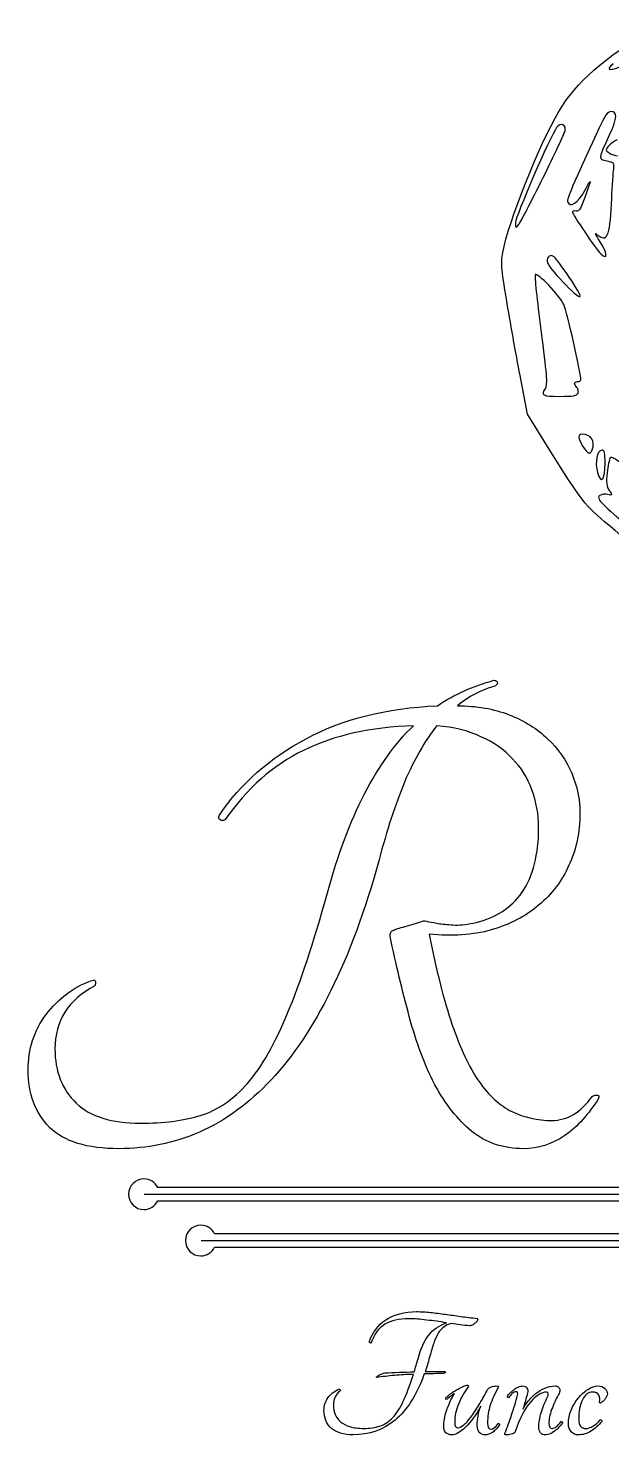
# Model space of a CAD drawing. Extents: x 18 to 132, y 20 to 130.
# Drawn here: x 17.7 to 60.8, y 23.4 to 127.3 of the extents above; entities that cross this region are included whole.
import ezdxf

# ---------------------------------------------------------------- set-up
doc = ezdxf.new("R2010")
doc.units = 0
doc.layers.add('Ebene_1', color=7, linetype='CONTINUOUS')

msp = doc.modelspace()

# ---------------------------------------------------------------- linework, layer by layer
at = {"layer": 'Ebene_1', "color": 7}
for p, q in [((55.723406, 116.271288), (55.723406, 116.271288)), ((59.907246, 111.630798), (59.907216, 111.630793)), ((57.666876, 108.949876), (57.666876, 108.949876)), ((54.590716, 98.816419), (54.134956, 101.154719)), ((58.313106, 100.386836), (58.313126, 100.386836)), ((56.186536, 96.245991), (54.590716, 98.816419)), ((59.361736, 96.181626), (59.361706, 96.181626)), ((60.312116, 95.201462), (60.312116, 95.201462)), ((59.369614, 48.432306), (59.369614, 48.432306)), ((26.261963, 42.339939), (26.261963, 42.339939)), ((122.72222, 41.706902), (27.277922, 41.706902)), ((26.280791, 41.206773), (123.75921, 41.206773)), ((27.277922, 40.706963), (122.72222, 40.706963)), ((30.46119, 38.91999), (30.46119, 38.91999)), ((30.48141, 37.78609), (119.55859, 37.78609)), ((118.52145, 38.2854), (31.478699, 38.2854)), ((31.478182, 37.28495), (118.52145, 37.28495)), ((50.875333, 32.039172), (50.875335, 32.039153)), ((47.023008, 28.102161), (48.47645, 28.102161)), ((59.977009, 25.773838), (59.977009, 25.77383)), ((57.070118, 24.419176), (57.070118, 24.419168)), ((48.998566, 23.431384), (48.998567, 23.431392))]:
    msp.add_line(p, q, dxfattribs=at)
for points in [[(56.908706, 121.192596), (58.189326, 123.353879), (60.187296, 125.110626), (63.902306, 127.341847)], [(60.902546, 124.710273), (60.262246, 124.149116), (60.705186, 124.149654), (61.915936, 124.711473)], [(52.759446, 110.761064), (53.160906, 112.974953), (55.451036, 118.732529), (56.908706, 121.192596)], [(60.732436, 121.180015), (60.520306, 121.180015), (60.287296, 120.849727), (59.880416, 119.972313)], [(60.663136, 119.498852), (61.223726, 120.734443), (61.242096, 121.180015), (60.732436, 121.180015)], [(56.733926, 119.991858), (56.270806, 119.359603), (53.690776, 113.408616), (53.695436, 112.983411)], [(55.723406, 116.271288), (56.565496, 117.985447), (57.298916, 119.546066), (57.353216, 119.739331)], [(57.353216, 119.739331), (57.485676, 120.210717), (57.030256, 120.396418), (56.733926, 119.991858)], [(59.880416, 119.972313), (57.895036, 115.690844), (57.473106, 114.705304), (57.545146, 114.517574)], [(60.456186, 117.51011), (59.815266, 117.630347), (59.815236, 117.630012), (60.663136, 119.498852)], [(60.608676, 118.668641), (60.324126, 118.354219), (60.324336, 118.341868), (60.617676, 118.127205)], [(61.193426, 119.083574), (61.031966, 119.032334), (60.768826, 118.845609), (60.608676, 118.668641)], [(60.936606, 116.761381), (61.002806, 117.394074), (60.992906, 117.409413), (60.456186, 117.51011)], [(60.617676, 118.127205), (60.782906, 118.006384), (61.062476, 117.906456), (61.238936, 117.905144)], [(60.783446, 114.365753), (60.830546, 115.328089), (60.899446, 116.406122), (60.936606, 116.761381)], [(53.946366, 112.84297), (54.081646, 113.014386), (54.881316, 114.557129), (55.723406, 116.271288)], [(59.208896, 115.959623), (59.145396, 115.788207), (58.947156, 115.225455), (58.768406, 114.709061)], [(58.805966, 115.336292), (59.091096, 115.85054), (59.272406, 116.131038), (59.208896, 115.959623)], [(57.545146, 114.517574), (57.727626, 114.042029), (58.291316, 114.408058), (58.805966, 115.336292)], [(58.768406, 114.709061), (58.517936, 113.985494), (58.380856, 113.782616), (58.170686, 113.824451)], [(59.714126, 112.102765), (60.445146, 111.464054), (60.664146, 111.927538), (60.783446, 114.365753)], [(58.170686, 113.824451), (58.020706, 113.854311), (57.897986, 113.828851), (57.897986, 113.767801)], [(57.897986, 113.767801), (57.897986, 113.595893), (59.631796, 111.031242), (59.990546, 110.672496)], [(53.695436, 112.983411), (53.700436, 112.543638), (53.707136, 112.539807), (53.946366, 112.84297)], [(59.907216, 111.630793), (59.602376, 112.080132), (59.525796, 112.267317), (59.714126, 112.102765)], [(59.990546, 110.672496), (60.542296, 110.120741), (60.485066, 110.779056), (59.907246, 111.630798)], [(53.136216, 106.668737), (52.658056, 109.465309), (52.613076, 109.95389), (52.759446, 110.761064)], [(56.555566, 110.442358), (56.290426, 110.6624), (56.027976, 110.489768), (56.027976, 110.095337)], [(57.666876, 108.949876), (57.166906, 109.678412), (56.666816, 110.35003), (56.555566, 110.442358)], [(55.152796, 109.136855), (55.095796, 109.079815), (55.283616, 107.239003), (55.570246, 105.046153)], [(57.269446, 106.922149), (56.944666, 107.603834), (55.319856, 109.303912), (55.152796, 109.136855)], [(56.027976, 110.095337), (56.027976, 109.740644), (58.294196, 107.34353), (58.466556, 107.515898)], [(58.466556, 107.515898), (58.526756, 107.576048), (58.166856, 108.221339), (57.666876, 108.949876)], [(54.134956, 101.154719), (53.884286, 102.440783), (53.434856, 104.922092), (53.136216, 106.668737)], [(58.521276, 101.368421), (58.521276, 101.922195), (57.506346, 106.424938), (57.269446, 106.922149)], [(55.570246, 105.046153), (55.988456, 101.846705), (56.054356, 100.999833), (55.903846, 100.758832)], [(58.230326, 100.807584), (57.985506, 101.052406), (58.009836, 101.23344), (58.287526, 101.23344)], [(58.313126, 100.386836), (58.364626, 100.521159), (58.327426, 100.710496), (58.230326, 100.807584)], [(58.287526, 101.23344), (58.416086, 101.23344), (58.521276, 101.29418), (58.521276, 101.368421)], [(55.903846, 100.758832), (55.562356, 100.21202), (55.682196, 100.142612), (56.967846, 100.142612)], [(56.967846, 100.142612), (57.960436, 100.142612), (58.238786, 100.193142), (58.313106, 100.386836)], [(58.609456, 97.337625), (58.282016, 97.337625), (58.303016, 97.052382), (58.675456, 96.441587)], [(59.361706, 96.181626), (59.611806, 96.833396), (59.283706, 97.337625), (58.609456, 97.337625)], [(60.584476, 90.62008), (58.835236, 92.077726), (58.539446, 92.456095), (56.186536, 96.245991)], [(58.675456, 96.441587), (59.015766, 95.88344), (59.217926, 95.806862), (59.361736, 96.181626)], [(60.085456, 96.16888), (59.718646, 96.16888), (59.535676, 95.246462), (59.756376, 94.509849)], [(60.312116, 95.201462), (60.313076, 95.947071), (60.261116, 96.16888), (60.085456, 96.16888)], [(60.693136, 95.607582), (60.625936, 95.498921), (60.523526, 95.000704), (60.465466, 94.500432)], [(63.155456, 93.936796), (61.490466, 95.266064), (60.780006, 95.748143), (60.693136, 95.607582)], [(59.756376, 94.509849), (60.026006, 93.609901), (60.310506, 93.963964), (60.312116, 95.201462)], [(60.465466, 94.500432), (60.382766, 93.787705), (60.415266, 93.50626), (60.615966, 93.200029)], [(59.927876, 92.828234), (59.631736, 92.635887), (59.970476, 92.257779), (61.847506, 90.685673)], [(60.514786, 92.893314), (60.318296, 92.939574), (60.054186, 92.910284), (59.927876, 92.828234)], [(60.615966, 93.200029), (60.865506, 92.819191), (60.862916, 92.81136), (60.514786, 92.893314)], [(67.073466, 86.848773), (63.812436, 88.078213), (63.225446, 88.419362), (60.584476, 90.62008)], [(47.939614, 77.286705), (49.192681, 78.133372), (50.581214, 78.759905), (52.105214, 79.166305)], [(52.105214, 79.166305), (52.274547, 79.166305), (52.359214, 79.098572), (52.359214, 78.963105)], [(52.105214, 78.709105), (51.190814, 78.472038), (50.293347, 77.997905), (49.412814, 77.286705)], [(52.359214, 78.963105), (52.359214, 78.861505), (52.274547, 78.776838), (52.105214, 78.709105)], [(38.236814, 74.848305), (40.912281, 76.304572), (44.146547, 77.117372), (47.939614, 77.286705)], [(49.412814, 77.286705), (50.835214, 77.286705), (52.105214, 77.066572), (53.222814, 76.626305)], [(53.222814, 76.626305), (54.340414, 76.186038), (55.288681, 75.593372), (56.067614, 74.848305)], [(31.836014, 69.209505), (33.427747, 71.546305), (35.561347, 73.425905), (38.236814, 74.848305)], [(46.161614, 75.813505), (43.012014, 75.711905), (40.302681, 75.102305), (38.033614, 73.984705)], [(39.811614, 63.469105), (41.335614, 69.090972), (43.452281, 73.205772), (46.161614, 75.813505)], [(47.888814, 75.813505), (47.008281, 74.695905), (46.212414, 73.307372), (45.501214, 71.647905)], [(51.140014, 75.000705), (50.225614, 75.440972), (49.141881, 75.711905), (47.888814, 75.813505)], [(53.476814, 73.375105), (52.867214, 74.052438), (52.088281, 74.594305), (51.140014, 75.000705)], [(56.067614, 74.848305), (56.846547, 74.103238), (57.439214, 73.256572), (57.845614, 72.308305)], [(38.033614, 73.984705), (35.798414, 72.900972), (33.868014, 71.190705), (32.242414, 68.853905)], [(54.899214, 71.089105), (54.594414, 71.969638), (54.120281, 72.731638), (53.476814, 73.375105)], [(57.845614, 72.308305), (58.252014, 71.360038), (58.455214, 70.377905), (58.455214, 69.361905)], [(45.501214, 71.647905), (44.823881, 69.988438), (44.197347, 68.074972), (43.621614, 65.907505)], [(55.407214, 68.295105), (55.407214, 69.277238), (55.237881, 70.208572), (54.899214, 71.089105)], [(31.886814, 68.853905), (31.785214, 68.921638), (31.768281, 69.040172), (31.836014, 69.209505)], [(32.242414, 68.853905), (32.106947, 68.786172), (31.988414, 68.786172), (31.886814, 68.853905)], [(58.455214, 69.361905), (58.455214, 67.939505), (58.184281, 66.652572), (57.642414, 65.501105)], [(54.188014, 63.519905), (55.000814, 64.705238), (55.407214, 66.296972), (55.407214, 68.295105)], [(43.621614, 65.907505), (42.605614, 62.182172), (41.420281, 58.964838), (40.065614, 56.255505)], [(57.642414, 65.501105), (57.134414, 64.349638), (56.389347, 63.367505), (55.407214, 62.554705)], [(36.865214, 54.579106), (37.813481, 56.814305), (38.795614, 59.777638), (39.811614, 63.469105)], [(50.784414, 61.284705), (52.240681, 61.623372), (53.375214, 62.368438), (54.188014, 63.519905)], [(55.407214, 62.554705), (54.458947, 61.741905), (53.290547, 61.132305), (51.902014, 60.725905)], [(45.552014, 60.979905), (46.026147, 61.115372), (46.449481, 61.250838), (46.822014, 61.386305)], [(46.822014, 61.386305), (46.923614, 61.420172), (47.076014, 61.403238), (47.279214, 61.335505)], [(47.279214, 61.335505), (47.516281, 61.301638), (47.787214, 61.250838), (48.092014, 61.183105)], [(44.434414, 60.268705), (44.434414, 60.505772), (44.502147, 60.641238), (44.637614, 60.675105)], [(45.856814, 54.325106), (45.348814, 56.221639), (44.874681, 58.202838), (44.434414, 60.268705)], [(44.637614, 60.675105), (44.806947, 60.776705), (45.111747, 60.878305), (45.552014, 60.979905)], [(51.902014, 60.725905), (50.547347, 60.353372), (49.023347, 60.251772), (47.330014, 60.421105)], [(47.330014, 60.421105), (47.838014, 57.779505), (48.396814, 55.561239), (49.006414, 53.766306)], [(48.092014, 61.183105), (48.430681, 61.149238), (48.820147, 61.115372), (49.260414, 61.081505)], [(49.260414, 61.081505), (49.700681, 61.081505), (50.208681, 61.149238), (50.784414, 61.284705)], [(19.034414, 54.477506), (19.948814, 55.662839), (21.049481, 56.492572), (22.336414, 56.966705)], [(22.641214, 56.611105), (20.676947, 55.561239), (19.694814, 54.003373), (19.694814, 51.937506)], [(22.336414, 56.966705), (22.675081, 57.102172), (22.776681, 56.983638), (22.641214, 56.611105)], [(40.065614, 56.255505), (38.744814, 53.580039), (37.271614, 51.378706), (35.646014, 49.651506)], [(17.713614, 50.362706), (17.713614, 51.920573), (18.153881, 53.292173), (19.034414, 54.477506)], [(33.918814, 49.397506), (34.968681, 50.616706), (35.950814, 52.343906), (36.865214, 54.579106)], [(47.736414, 49.295906), (46.991347, 50.752173), (46.364814, 52.428573), (45.856814, 54.325106)], [(49.006414, 53.766306), (49.616014, 52.005239), (50.276414, 50.599773), (50.987614, 49.549906)], [(19.694814, 51.937506), (19.694814, 50.278039), (20.219747, 48.940306), (21.269614, 47.924306)], [(19.288414, 46.146306), (18.238547, 47.230039), (17.713614, 48.635506), (17.713614, 50.362706)], [(35.646014, 49.651506), (34.020414, 47.924306), (32.259347, 46.637373), (30.362814, 45.790706)], [(30.413614, 47.009906), (31.700547, 47.416306), (32.868947, 48.212173), (33.918814, 49.397506)], [(50.479614, 45.841506), (49.429747, 46.722039), (48.515347, 47.873506), (47.736414, 49.295906)], [(50.987614, 49.549906), (51.732681, 48.500039), (52.545481, 47.754973), (53.426014, 47.314706)], [(21.269614, 47.924306), (22.319481, 46.942173), (23.894281, 46.451106), (25.994014, 46.451106)], [(56.372414, 46.654306), (57.523881, 46.654306), (58.522947, 47.246973), (59.369614, 48.432306)], [(59.826814, 48.279906), (59.115614, 47.128439), (58.285881, 46.214039), (57.337614, 45.536706)], [(59.369614, 48.432306), (59.437347, 48.500039), (59.538947, 48.533906), (59.674414, 48.533906)], [(59.674414, 48.533906), (59.843747, 48.533906), (59.894547, 48.449239), (59.826814, 48.279906)], [(25.994014, 46.451106), (27.687347, 46.451106), (29.160547, 46.637373), (30.413614, 47.009906)], [(53.426014, 47.314706), (54.340414, 46.874439), (55.322547, 46.654306), (56.372414, 46.654306)], [(24.419214, 44.571506), (22.082414, 44.571506), (20.372147, 45.096439), (19.288414, 46.146306)], [(30.362814, 45.790706), (28.466281, 44.977906), (26.485081, 44.571506), (24.419214, 44.571506)], [(54.289614, 44.571506), (52.799481, 44.571506), (51.529481, 44.994839), (50.479614, 45.841506)], [(57.337614, 45.536706), (56.389347, 44.893239), (55.373347, 44.571506), (54.289614, 44.571506)], [(26.261963, 42.339939), (25.637823, 42.339939), (25.127148, 41.831332), (25.127148, 41.207191)], [(27.277922, 41.706902), (27.092771, 42.081387), (26.706845, 42.339939), (26.261963, 42.339939)], [(25.127148, 41.207191), (25.127148, 40.583051), (25.637823, 40.074444), (26.261963, 40.074444)], [(26.261963, 40.074444), (26.706744, 40.074444), (27.092722, 40.332615), (27.277922, 40.706963)], [(30.46119, 38.91999), (29.837049, 38.91999), (29.327926, 38.40931), (29.327926, 37.78517)], [(31.478699, 38.2854), (31.293008, 38.66054), (30.906134, 38.91999), (30.46119, 38.91999)], [(29.327926, 37.78517), (29.327926, 37.16104), (29.837049, 36.65243), (30.46119, 36.65243)], [(30.46119, 36.65243), (30.905891, 36.65243), (31.292372, 36.91071), (31.478182, 37.28495)], [(44.130235, 31.926282), (44.741715, 32.330801), (45.494306, 32.533061), (46.388008, 32.533061)], [(46.388008, 32.533061), (46.736082, 32.533061), (47.084155, 32.514245), (47.432229, 32.476615)], [(47.432229, 32.476615), (47.789709, 32.438986), (48.151894, 32.391949), (48.518782, 32.335505)], [(48.518782, 32.335505), (48.88567, 32.288467), (49.261966, 32.236726), (49.647669, 32.180282)], [(42.916681, 30.31762), (43.123644, 30.985544), (43.528162, 31.521765), (44.130235, 31.926282)], [(44.059679, 31.601718), (43.598717, 31.338312), (43.260051, 30.882053), (43.043681, 30.232943)], [(45.809454, 32.010938), (45.1039, 32.010938), (44.520641, 31.874531), (44.059679, 31.601718)], [(47.135896, 31.912161), (46.674934, 31.978012), (46.232786, 32.010938), (45.809454, 32.010938)], [(48.603449, 31.714605), (48.09545, 31.789865), (47.606265, 31.855717), (47.135896, 31.912161)], [(47.291118, 30.797386), (47.610969, 31.211312), (48.048413, 31.517051), (48.603449, 31.714605)], [(48.420005, 31.404154), (48.278895, 31.300674), (48.147191, 31.159563), (48.024895, 30.980821)], [(48.942116, 31.658154), (48.74456, 31.601709), (48.570524, 31.517043), (48.420005, 31.404154)], [(49.619447, 31.559377), (49.39367, 31.587599), (49.167893, 31.620525), (48.942116, 31.658154)], [(50.310891, 31.48882), (50.085113, 31.507636), (49.854632, 31.531155), (49.619447, 31.559377)], [(49.647669, 32.180282), (50.042779, 32.123837), (50.452001, 32.076801), (50.875333, 32.039172)], [(50.536668, 31.559377), (50.452002, 31.512339), (50.376742, 31.48882), (50.310891, 31.48882)], [(50.748334, 31.714597), (50.69189, 31.658153), (50.621335, 31.606413), (50.536668, 31.559377)], [(50.889445, 31.898043), (50.861223, 31.841599), (50.814186, 31.78045), (50.748334, 31.714597)], [(50.875335, 32.039153), (50.912964, 32.010931), (50.917668, 31.963894), (50.889445, 31.898043)], [(42.959015, 30.218841), (42.930793, 30.237656), (42.916681, 30.270582), (42.916681, 30.31762)], [(43.043681, 30.232943), (43.015459, 30.204721), (42.987237, 30.20002), (42.959015, 30.218841)], [(46.500897, 29.047611), (46.70786, 29.80961), (46.971266, 30.392868), (47.291118, 30.797386)], [(47.70034, 30.303489), (47.606266, 30.040082), (47.507488, 29.715528), (47.404007, 29.329826)], [(48.024895, 30.980821), (47.912006, 30.802081), (47.803821, 30.576304), (47.70034, 30.303489)], [(47.404007, 29.329826), (47.338156, 29.113455), (47.277007, 28.901789), (47.220563, 28.694827)], [(44.045568, 28.003392), (44.751122, 28.041021), (45.475492, 28.069243), (46.218675, 28.088058)], [(46.218675, 28.088058), (46.265712, 28.238576), (46.312749, 28.393798), (46.359786, 28.553725)], [(46.359786, 28.553725), (46.406823, 28.713649), (46.45386, 28.878278), (46.500897, 29.047611)], [(47.220563, 28.694827), (47.164119, 28.487865), (47.098267, 28.290309), (47.023008, 28.102161)], [(48.47645, 28.102161), (48.523487, 28.083345), (48.537598, 28.059827), (48.518783, 28.031604)], [(43.438792, 27.664726), (43.41057, 27.674127), (43.415274, 27.692942), (43.452903, 27.721169)], [(44.765234, 27.819946), (44.31368, 27.782317), (43.871532, 27.730577), (43.438792, 27.664726)], [(43.452903, 27.721169), (43.490532, 27.758798), (43.542273, 27.796428), (43.608125, 27.834059)], [(43.608125, 27.834059), (43.683384, 27.871688), (43.763346, 27.904613), (43.848013, 27.932836)], [(43.848013, 27.932836), (43.93268, 27.970465), (43.998531, 27.993983), (44.045568, 28.003392)], [(46.162232, 27.904612), (45.682455, 27.885799), (45.216789, 27.857577), (44.765234, 27.819946)], [(46.966564, 27.932836), (46.40212, 26.380617), (45.682455, 25.242323), (44.807567, 24.517953)], [(45.414344, 25.914951), (45.658936, 26.432357), (45.908232, 27.095578), (46.162232, 27.904612)], [(47.672118, 27.946938), (47.436933, 27.946938), (47.201748, 27.942237), (46.966564, 27.932836)], [(48.391783, 27.975161), (48.147191, 27.965759), (47.907303, 27.956352), (47.672118, 27.946938)], [(48.518783, 28.031604), (48.509376, 28.012791), (48.467043, 27.993976), (48.391783, 27.975161)], [(49.238456, 26.691044), (49.539492, 26.869784), (49.826418, 27.010895), (50.099232, 27.114377)], [(50.099232, 27.114377), (50.146269, 27.114377), (50.179195, 27.100266), (50.19801, 27.072044)], [(50.19801, 27.072044), (50.226232, 27.053228), (50.230935, 27.025006), (50.21212, 26.987377)], [(51.877228, 26.959154), (52.018339, 27.015599), (52.159449, 27.043821), (52.30056, 27.043821)], [(52.30056, 27.043821), (52.441671, 27.043821), (52.484004, 27.006192), (52.42756, 26.930934)], [(53.895124, 26.95917), (54.008013, 27.015614), (54.120902, 27.043837), (54.23379, 27.043837)], [(54.23379, 27.043837), (54.393716, 27.043837), (54.497197, 26.992097), (54.544234, 26.888616)], [(55.870676, 26.888616), (56.105861, 26.992097), (56.355157, 27.043837), (56.618564, 27.043837)], [(56.618564, 27.043837), (56.731452, 27.043837), (56.816119, 27.015614), (56.872563, 26.95917)], [(59.045677, 26.789837), (59.299676, 26.95917), (59.548972, 27.043837), (59.793564, 27.043837)], [(59.793564, 27.043837), (60.009934, 27.043837), (60.179267, 26.982689), (60.301564, 26.860393)], [(39.558244, 25.237618), (39.558244, 25.566876), (39.652318, 25.872616), (39.840466, 26.154838)], [(39.840466, 26.154838), (40.038021, 26.43706), (40.315539, 26.658134), (40.67302, 26.81806)], [(40.376687, 26.239504), (40.301428, 26.088987), (40.263798, 25.877321), (40.263798, 25.604508)], [(40.757686, 26.67695), (40.588353, 26.545246), (40.461353, 26.399431), (40.376687, 26.239504)], [(40.67302, 26.81806), (40.710649, 26.81806), (40.738871, 26.799246), (40.757686, 26.761617)], [(40.757686, 26.761617), (40.776501, 26.733394), (40.776501, 26.705172), (40.757686, 26.67695)], [(48.561124, 26.070155), (48.542309, 26.107786), (48.542309, 26.140713), (48.561124, 26.168935)], [(48.561124, 26.168935), (48.721049, 26.338268), (48.946827, 26.512304), (49.238456, 26.691044)], [(48.64579, 26.056053), (48.617568, 26.037238), (48.589346, 26.041938), (48.561124, 26.070155)], [(48.89979, 26.267719), (48.805716, 26.201868), (48.721049, 26.131313), (48.64579, 26.056053)], [(48.857457, 25.858497), (48.951531, 26.074868), (49.064419, 26.281831), (49.196123, 26.479386)], [(49.196123, 26.479386), (49.092641, 26.413535), (48.993864, 26.342979), (48.89979, 26.267719)], [(50.21212, 26.987377), (49.911083, 26.592267), (49.666491, 26.16423), (49.478343, 25.703269)], [(51.072896, 25.759712), (51.279858, 26.098378), (51.468006, 26.441748), (51.637339, 26.789821)], [(51.637339, 26.789821), (51.665561, 26.846265), (51.745524, 26.90271), (51.877228, 26.959154)], [(52.074783, 26.239488), (51.980709, 26.032526), (51.900746, 25.825564), (51.834894, 25.618602)], [(52.42756, 26.930934), (52.295857, 26.686341), (52.178264, 26.455859), (52.074783, 26.239488)], [(53.119015, 26.211284), (53.1002, 26.239506), (53.095496, 26.267728), (53.104904, 26.29595)], [(53.104904, 26.29595), (53.151941, 26.361802), (53.213089, 26.437061), (53.288348, 26.521727)], [(53.203681, 26.197182), (53.175459, 26.178368), (53.147237, 26.183069), (53.119015, 26.211284)], [(53.457681, 26.479404), (53.363607, 26.394738), (53.27894, 26.300664), (53.203681, 26.197182)], [(53.288348, 26.521727), (53.373014, 26.606394), (53.467088, 26.686357), (53.570569, 26.761617)], [(53.401236, 24.884853), (53.570569, 25.374037), (53.716384, 25.863221), (53.83868, 26.352405)], [(53.754013, 26.620514), (53.650532, 26.620514), (53.551755, 26.573478), (53.457681, 26.479404)], [(53.570569, 26.761617), (53.674051, 26.846283), (53.782236, 26.912134), (53.895124, 26.95917)], [(53.852791, 26.549961), (53.833976, 26.596997), (53.80105, 26.620514), (53.754013, 26.620514)], [(53.83868, 26.352405), (53.866902, 26.446478), (53.871606, 26.51233), (53.852791, 26.549961)], [(54.586568, 26.535837), (54.539531, 26.328875), (54.48779, 26.13132), (54.431346, 25.943171)], [(54.544234, 26.888616), (54.600679, 26.794541), (54.61479, 26.676948), (54.586568, 26.535837)], [(54.657123, 25.943171), (54.826456, 26.150135), (55.0099, 26.333579), (55.207455, 26.493504)], [(55.983565, 26.592286), (55.635491, 26.592286), (55.249789, 26.352398), (54.826456, 25.87262)], [(55.207455, 26.493504), (55.414418, 26.662837), (55.635491, 26.794541), (55.870676, 26.888616)], [(55.588455, 25.068288), (55.710751, 25.453992), (55.870676, 25.844398), (56.068231, 26.239507)], [(56.110565, 26.451173), (56.110565, 26.545249), (56.068231, 26.592286), (55.983565, 26.592286)], [(56.068231, 26.239507), (56.096454, 26.30536), (56.110565, 26.375915), (56.110565, 26.451173)], [(56.872563, 26.408837), (56.675008, 26.051358), (56.505675, 25.679766), (56.364564, 25.294062)], [(56.872563, 26.95917), (56.938415, 26.902726), (56.971341, 26.836875), (56.971341, 26.761617)], [(56.971341, 26.761617), (56.971341, 26.629912), (56.938415, 26.512319), (56.872563, 26.408837)], [(57.803902, 25.251729), (57.945012, 25.590395), (58.123753, 25.891431), (58.340123, 26.154838)], [(58.340123, 26.154838), (58.556493, 26.418246), (58.791677, 26.629912), (59.045677, 26.789837)], [(58.636456, 26.02783), (58.457716, 25.651535), (58.368346, 25.162351), (58.368346, 24.560278)], [(59.370233, 26.592276), (59.069196, 26.592276), (58.824604, 26.404127), (58.636456, 26.02783)], [(59.85001, 26.366496), (59.765343, 26.517016), (59.605418, 26.592276), (59.370233, 26.592276)], [(59.892343, 25.844387), (59.958195, 26.041942), (59.944083, 26.215979), (59.85001, 26.366496)], [(60.301564, 26.070171), (60.254527, 26.00432), (60.198082, 25.943172), (60.13223, 25.886728)], [(60.301564, 26.860393), (60.42386, 26.738098), (60.485008, 26.60169), (60.485008, 26.451171)], [(60.428563, 26.267727), (60.400341, 26.201876), (60.358008, 26.136024), (60.301564, 26.070171)], [(60.485008, 26.451171), (60.485008, 26.394726), (60.466193, 26.333579), (60.428563, 26.267727)], [(40.108576, 23.911177), (39.741688, 24.231027), (39.558244, 24.673175), (39.558244, 25.237618)], [(40.263798, 25.604508), (40.263798, 25.359915), (40.306131, 25.134137), (40.390798, 24.927175)], [(44.624124, 24.687286), (44.906345, 24.988323), (45.169752, 25.397545), (45.414344, 25.914951)], [(48.448235, 24.602611), (48.485865, 24.800167), (48.537605, 25.002425), (48.603457, 25.209387)], [(48.603457, 25.209387), (48.678716, 25.425758), (48.763383, 25.642128), (48.857457, 25.858497)], [(49.478343, 25.703269), (49.299603, 25.242307), (49.210233, 24.795455), (49.210233, 24.362714)], [(51.12934, 25.548046), (50.771859, 24.898935), (50.395564, 24.381529), (50.000453, 23.995827)], [(50.48023, 24.842493), (50.677785, 25.115306), (50.875341, 25.421046), (51.072896, 25.759712)], [(50.875341, 24.122827), (50.875341, 24.602604), (50.960007, 25.077677), (51.12934, 25.548046)], [(51.679672, 24.983603), (51.65145, 24.776641), (51.637339, 24.54616), (51.637339, 24.29216)], [(51.834894, 25.618602), (51.769043, 25.41164), (51.717302, 25.199974), (51.679672, 24.983603)], [(54.826456, 25.87262), (54.403123, 25.40225), (54.012717, 24.649659), (53.655236, 23.614846)], [(54.431346, 25.943171), (54.384309, 25.764431), (54.323161, 25.562173), (54.247901, 25.336395)], [(54.247901, 25.336395), (54.36079, 25.543359), (54.497197, 25.745618), (54.657123, 25.943171)], [(55.419122, 23.995846), (55.419122, 24.325103), (55.475566, 24.682584), (55.588455, 25.068288)], [(56.364564, 25.294062), (56.232861, 24.917767), (56.167009, 24.579101), (56.167009, 24.278063)], [(57.606346, 24.263953), (57.606346, 24.593212), (57.672198, 24.922471), (57.803902, 25.251729)], [(59.977009, 25.77383), (59.920565, 25.755017), (59.892343, 25.778535), (59.892343, 25.844387)], [(60.13223, 25.886728), (60.075786, 25.830284), (60.024046, 25.792654), (59.977009, 25.773838)], [(41.689018, 23.4314), (41.011686, 23.4314), (40.484872, 23.591326), (40.108576, 23.911177)], [(40.390798, 24.927175), (40.475465, 24.72962), (40.607168, 24.550879), (40.785908, 24.390953)], [(40.785908, 24.390953), (40.964649, 24.240435), (41.19513, 24.122843), (41.477351, 24.038176)], [(41.477351, 24.038176), (41.759573, 23.95351), (42.098239, 23.911177), (42.49335, 23.911177)], [(44.807567, 24.517953), (43.942088, 23.793584), (42.902571, 23.4314), (41.689018, 23.4314)], [(42.49335, 23.911177), (42.944904, 23.911177), (43.340015, 23.967621), (43.678681, 24.08051)], [(43.678681, 24.08051), (44.026754, 24.193398), (44.341902, 24.395657), (44.624124, 24.687286)], [(48.405902, 24.080502), (48.405902, 24.23102), (48.420013, 24.405056), (48.448235, 24.602611)], [(48.998567, 23.431392), (48.603457, 23.431392), (48.405902, 23.647762), (48.405902, 24.080502)], [(50.000453, 23.995827), (49.605343, 23.619532), (49.271381, 23.431384), (48.998566, 23.431384)], [(49.210233, 24.362714), (49.210233, 24.089901), (49.294899, 23.953494), (49.464232, 23.953494)], [(49.464232, 23.953494), (49.586528, 23.953494), (49.737047, 24.033457), (49.915787, 24.193383)], [(49.915787, 24.193383), (50.094527, 24.362715), (50.282675, 24.579085), (50.48023, 24.842493)], [(51.468006, 23.431384), (51.072896, 23.431384), (50.875341, 23.661865), (50.875341, 24.122827)], [(51.637339, 24.29216), (51.637339, 23.991123), (51.717302, 23.840604), (51.877228, 23.840604)], [(51.877228, 23.840604), (52.037153, 23.840604), (52.215894, 23.981715), (52.413449, 24.263937)], [(52.526338, 24.179271), (52.366412, 23.93468), (52.187672, 23.746532), (51.990116, 23.614828)], [(52.413449, 24.263937), (52.441671, 24.282753), (52.469893, 24.282753), (52.498115, 24.263937)], [(52.498115, 24.263937), (52.526338, 24.245122), (52.535745, 24.2169), (52.526338, 24.179271)], [(52.921459, 23.558411), (53.081385, 23.962928), (53.241311, 24.405075), (53.401236, 24.884853)], [(55.546121, 23.586623), (55.461455, 23.690105), (55.419122, 23.826513), (55.419122, 23.995846)], [(56.167009, 24.278063), (56.167009, 24.033472), (56.246972, 23.911177), (56.406897, 23.911177)], [(56.406897, 23.911177), (56.510379, 23.911177), (56.61386, 23.95351), (56.717341, 24.038176)], [(57.168896, 24.320399), (56.999563, 24.085215), (56.802008, 23.878253), (56.57623, 23.699513)], [(56.717341, 24.038176), (56.820823, 24.122843), (56.938415, 24.249843), (57.070118, 24.419176)], [(57.070118, 24.419168), (57.088933, 24.437982), (57.112452, 24.433281), (57.140674, 24.405066)], [(57.140674, 24.405066), (57.168896, 24.386252), (57.178303, 24.35803), (57.168896, 24.320399)], [(57.818013, 23.643067), (57.676902, 23.793584), (57.606346, 24.000547), (57.606346, 24.263953)], [(58.368346, 24.560278), (58.368346, 24.118132), (58.542383, 23.897058), (58.890456, 23.897058)], [(58.890456, 23.897058), (59.050382, 23.897058), (59.224418, 23.953503), (59.412566, 24.066392)], [(60.061675, 24.419176), (59.82649, 24.118139), (59.563083, 23.87825), (59.271454, 23.69951)], [(59.412566, 24.066392), (59.610121, 24.188687), (59.788862, 24.343908), (59.948787, 24.532055)], [(59.948787, 24.532055), (59.986417, 24.55087), (60.019343, 24.54617), (60.047565, 24.517953)], [(60.047565, 24.517953), (60.075787, 24.489731), (60.08049, 24.456805), (60.061675, 24.419176)], [(51.990116, 23.614828), (51.801969, 23.492532), (51.627932, 23.431384), (51.468006, 23.431384)], [(52.921459, 23.459631), (52.902645, 23.478447), (52.902645, 23.511373), (52.921459, 23.558411)], [(53.034348, 23.431411), (52.987311, 23.431411), (52.949682, 23.440818), (52.921459, 23.459631)], [(53.18957, 23.445513), (53.123718, 23.436112), (53.071978, 23.431411), (53.034348, 23.431411)], [(53.387125, 23.473736), (53.321274, 23.464335), (53.255422, 23.454927), (53.18957, 23.445513)], [(53.556458, 23.53018), (53.509421, 23.511364), (53.452977, 23.49255), (53.387125, 23.473736)], [(53.655236, 23.614846), (53.645829, 23.586624), (53.612903, 23.558402), (53.556458, 23.53018)], [(55.927121, 23.431403), (55.767195, 23.431403), (55.640195, 23.483143), (55.546121, 23.586623)], [(56.57623, 23.699513), (56.359861, 23.520773), (56.143491, 23.431403), (55.927121, 23.431403)], [(58.340123, 23.4314), (58.13316, 23.4314), (57.959123, 23.501956), (57.818013, 23.643067)], [(59.271454, 23.69951), (58.979825, 23.52077), (58.669381, 23.4314), (58.340123, 23.4314)]]:
    msp.add_open_spline(points, degree=3, dxfattribs=at)

doc.saveas('drawing.dxf')
